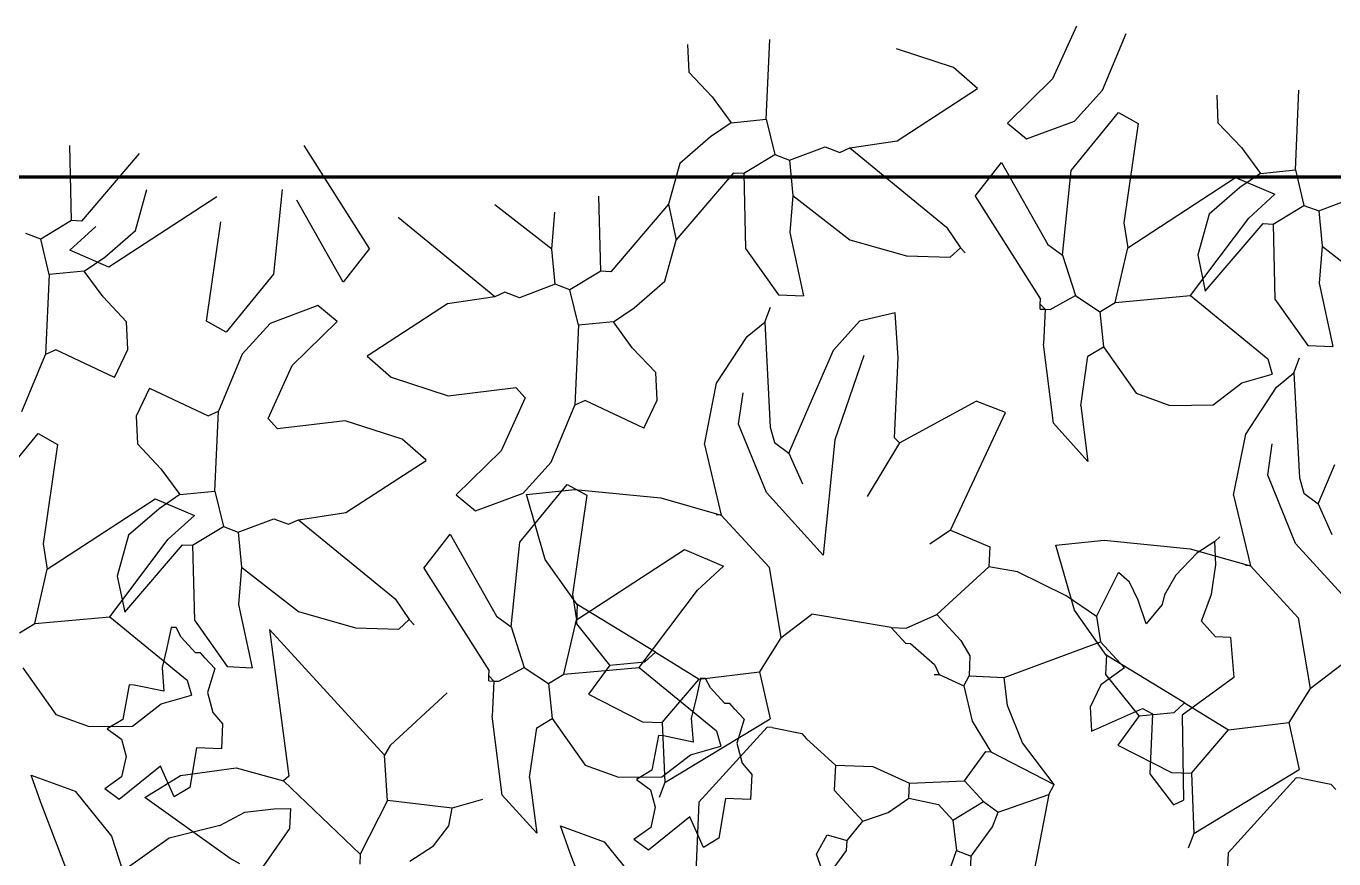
# Model space of a CAD drawing. Header units: inches. Extents: x 2013 to 15569, y -2551 to 2524.
# Drawn here: x 4664.8 to 4748.3, y 956.1 to 1009.3 of the extents above; entities that cross this region are included whole.
import ezdxf

# ---------------------------------------------------------------- set-up
doc = ezdxf.new("R2010")
doc.units = ezdxf.units.IN
doc.header["$MEASUREMENT"] = 0
doc.layers.add('A-FLOR-FTPT', color=6, linetype='Continuous', lineweight=70)
doc.layers.add('costruzioni', color=2, linetype='Continuous', lineweight=35)
doc.layers.add('VERDE_siepe', color=96, linetype='Continuous')

msp = doc.modelspace()

# ---------------------------------------------------------------- linework, layer by layer
at = {"layer": 'A-FLOR-FTPT'}
msp.add_line((4568.572, 999.638), (4793.572, 999.638), dxfattribs=at)
at = {"layer": 'costruzioni'}
msp.add_line((3934.796, 999.638), (5673.194, 999.638), dxfattribs=at)
at = {"layer": 'VERDE_siepe'}
for p, q in [((4731.885, 1009.263), (4730.341, 1005.892)), ((4733.534, 1005.166), (4735.057, 1008.805)), ((4707.033, 1008.098), (4707.109, 1006.336)), ((4712.063, 1003.317), (4712.285, 1008.415)), ((4724.019, 1006.627), (4720.38, 1007.81)), ((4707.109, 1006.336), (4708.614, 1004.744)), ((4725.555, 1005.283), (4724.019, 1006.627)), ((4720.432, 1001.944), (4725.556, 1005.282)), ((4730.341, 1005.892), (4727.465, 1003.071)), ((4731.759, 1003.191), (4733.534, 1005.166)), ((4745.876, 1000.08), (4746.098, 1005.178)), ((4708.614, 1004.744), (4709.819, 1003.096)), ((4740.846, 1004.862), (4740.922, 1003.099)), ((4731.537, 1000.052), (4734.571, 1003.75)), ((4734.571, 1003.75), (4735.818, 1003.058)), ((4709.819, 1003.096), (4708.503, 1002.196)), ((4709.819, 1003.096), (4712.063, 1003.317)), ((4712.063, 1003.317), (4712.603, 1001.06)), ((4727.465, 1003.071), (4728.698, 1002.059)), ((4728.698, 1002.059), (4731.759, 1003.191)), ((4735.818, 1003.058), (4734.903, 996.713)), ((4740.922, 1003.099), (4742.427, 1001.507)), ((4708.503, 1002.196), (4706.548, 1000.497)), ((4717.41, 1001.488), (4720.432, 1001.944)), ((4667.671, 996.848), (4667.561, 1001.641)), ((4672.007, 1001.127), (4668.309, 996.82)), ((4686.719, 995.075), (4682.537, 1001.641)), ((4710.636, 999.868), (4712.603, 1001.06)), ((4712.603, 1001.06), (4713.545, 1000.699)), ((4713.545, 1000.699), (4715.817, 1001.557)), ((4715.817, 1001.557), (4716.759, 1001.197)), ((4716.759, 1001.197), (4717.41, 1001.488)), ((4717.41, 1001.488), (4723.574, 996.431)), ((4742.427, 1001.507), (4743.632, 999.859)), ((4706.548, 1000.497), (4705.82, 997.89)), ((4713.545, 1000.699), (4713.766, 998.455)), ((4725.401, 998.404), (4727.09, 1000.565)), ((4727.09, 1000.565), (4730.055, 995.328)), ((4743.632, 999.859), (4745.876, 1000.08)), ((4745.876, 1000.08), (4746.416, 997.823)), ((4706.3, 995.589), (4709.998, 999.896)), ((4709.998, 999.896), (4710.636, 999.868)), ((4710.636, 999.868), (4710.746, 995.075)), ((4730.983, 994.65), (4731.537, 1000.052)), ((4735.152, 995.106), (4742.051, 999.593)), ((4742.051, 999.593), (4744.559, 998.526)), ((4743.632, 999.859), (4742.316, 998.959)), ((4671.759, 996.219), (4672.487, 998.825)), ((4681.137, 998.829), (4680.583, 993.427)), ((4701.484, 993.611), (4701.374, 998.404)), ((4713.766, 998.455), (4713.573, 996.087)), ((4713.766, 998.454), (4717.392, 995.627)), ((4725.401, 998.404), (4729.583, 991.838)), ((4742.316, 998.959), (4740.361, 997.26)), ((4742.896, 997.003), (4744.559, 998.526)), ((4676.968, 998.373), (4670.069, 993.886)), ((4685.029, 992.914), (4682.065, 998.151)), ((4698.354, 995.025), (4694.728, 997.852)), ((4705.82, 997.89), (4702.121, 993.583)), ((4705.82, 997.89), (4706.3, 995.589)), ((4744.449, 996.631), (4746.416, 997.823)), ((4746.416, 997.823), (4747.358, 997.462)), ((4747.358, 997.462), (4749.629, 998.32)), ((4667.671, 996.848), (4665.704, 995.656)), ((4668.309, 996.82), (4667.671, 996.848)), ((4676.302, 990.421), (4677.216, 996.766)), ((4694.71, 991.991), (4688.546, 997.048)), ((4698.354, 995.025), (4698.547, 997.392)), ((4739.169, 992.058), (4742.896, 997.003)), ((4740.361, 997.26), (4739.633, 994.654)), ((4747.358, 997.462), (4747.579, 995.218)), ((4665.704, 995.656), (4664.762, 996.017)), ((4669.224, 996.476), (4667.561, 994.953)), ((4669.804, 994.52), (4671.759, 996.219)), ((4713.573, 996.087), (4714.444, 992.041)), ((4723.574, 996.431), (4724.474, 995.115)), ((4734.903, 996.713), (4735.152, 995.106)), ((4740.113, 992.352), (4743.811, 996.659)), ((4743.811, 996.659), (4744.449, 996.631)), ((4744.449, 996.631), (4744.559, 991.838)), ((4666.244, 993.399), (4665.704, 995.656)), ((4686.719, 995.075), (4685.029, 992.914)), ((4705.572, 992.982), (4706.3, 995.589)), ((4710.746, 995.075), (4712.852, 992.11)), ((4717.392, 995.627), (4721.032, 994.589)), ((4723.809, 994.505), (4724.474, 995.115)), ((4724.474, 995.115), (4724.779, 994.783)), ((4730.055, 995.328), (4730.983, 994.65)), ((4734.362, 991.63), (4735.152, 995.106)), ((4747.579, 995.218), (4747.386, 992.85)), ((4747.579, 995.217), (4751.205, 992.39)), ((4670.069, 993.886), (4667.561, 994.953)), ((4668.488, 993.62), (4669.804, 994.52)), ((4698.575, 992.78), (4698.354, 995.024)), ((4721.032, 994.589), (4723.809, 994.505)), ((4730.983, 994.65), (4731.827, 992.059)), ((4739.633, 994.654), (4740.113, 992.352)), ((4666.244, 993.399), (4666.022, 988.301)), ((4668.488, 993.62), (4666.244, 993.399)), ((4669.693, 991.972), (4668.488, 993.62)), ((4680.583, 993.427), (4677.548, 989.729)), ((4701.484, 993.611), (4699.517, 992.419)), ((4702.121, 993.583), (4701.484, 993.611)), ((4698.575, 992.78), (4696.303, 991.922)), ((4699.517, 992.419), (4698.575, 992.78)), ((4703.617, 991.283), (4705.572, 992.982)), ((4747.386, 992.85), (4748.257, 988.804)), ((4671.197, 990.38), (4669.693, 991.972)), ((4694.71, 991.991), (4691.688, 991.535)), ((4695.361, 992.282), (4694.71, 991.991)), ((4696.303, 991.922), (4695.361, 992.282)), ((4700.057, 990.162), (4699.517, 992.419)), ((4712.852, 992.11), (4714.444, 992.041)), ((4729.569, 991.519), (4729.583, 991.838)), ((4730.192, 991.173), (4731.827, 992.059)), ((4731.827, 992.059), (4733.378, 991.034)), ((4734.362, 991.63), (4739.169, 992.058)), ((4739.169, 992.058), (4744.1, 988.012)), ((4744.559, 991.838), (4746.664, 988.873)), ((4683.422, 991.42), (4680.361, 990.288)), ((4684.654, 990.408), (4683.422, 991.42)), ((4691.688, 991.535), (4686.564, 988.197)), ((4702.301, 990.383), (4703.617, 991.283)), ((4711.962, 990.371), (4712.322, 991.313)), ((4720.288, 990.966), (4718.029, 990.426)), ((4720.481, 988.084), (4720.288, 990.966)), ((4729.555, 991.2), (4729.569, 991.519)), ((4729.555, 991.2), (4729.874, 991.186)), ((4729.569, 991.519), (4729.874, 991.186)), ((4729.874, 991.186), (4729.777, 988.956)), ((4729.874, 991.186), (4730.192, 991.173)), ((4733.378, 991.034), (4734.362, 991.63)), ((4733.378, 991.034), (4733.6, 988.79)), ((4671.274, 988.617), (4671.197, 990.38)), ((4677.548, 989.729), (4676.302, 990.421)), ((4680.361, 990.288), (4678.586, 988.313)), ((4681.779, 987.588), (4684.654, 990.408)), ((4700.057, 990.162), (4699.835, 985.064)), ((4702.301, 990.383), (4700.057, 990.162)), ((4703.505, 988.735), (4702.301, 990.383)), ((4710.852, 989.452), (4711.962, 990.371)), ((4711.962, 990.371), (4712.308, 983.652)), ((4716.354, 988.584), (4718.029, 990.426)), ((4708.879, 986.46), (4710.852, 989.452)), ((4666.672, 988.592), (4666.022, 988.301)), ((4670.426, 986.832), (4666.672, 988.592)), ((4670.426, 986.832), (4671.274, 988.617)), ((4705.01, 987.143), (4703.505, 988.735)), ((4714.58, 984.511), (4716.354, 988.584)), ((4730.42, 983.909), (4729.777, 988.956)), ((4732.617, 988.194), (4733.6, 988.79)), ((4733.6, 988.79), (4735.705, 985.825)), ((4746.664, 988.873), (4748.257, 988.804)), ((4664.498, 984.662), (4666.022, 988.301)), ((4678.586, 988.313), (4677.062, 984.674)), ((4680.235, 984.216), (4681.779, 987.588)), ((4686.564, 988.196), (4688.101, 986.852)), ((4718.3, 988.233), (4716.433, 982.86)), ((4720.259, 982.987), (4720.481, 988.084)), ((4732.158, 985.022), (4732.617, 988.194)), ((4744.1, 988.012), (4744.377, 987.042)), ((4745.775, 987.134), (4746.135, 988.076)), ((4688.101, 986.852), (4691.739, 985.669)), ((4705.087, 985.381), (4705.01, 987.143)), ((4742.437, 986.489), (4744.377, 987.042)), ((4744.665, 986.216), (4745.775, 987.134)), ((4745.775, 987.134), (4746.121, 980.416)), ((4672.658, 986.143), (4671.81, 984.358)), ((4672.658, 986.143), (4676.412, 984.383)), ((4691.739, 985.669), (4696.053, 986.187)), ((4696.662, 985.522), (4696.053, 986.187)), ((4708.11, 982.559), (4708.879, 986.46)), ((4740.607, 985.077), (4742.437, 986.489)), ((4742.692, 983.223), (4744.665, 986.216)), ((4696.662, 985.522), (4695.118, 982.151)), ((4698.311, 981.425), (4699.835, 985.064)), ((4700.485, 985.355), (4699.835, 985.064)), ((4704.239, 983.595), (4700.485, 985.355)), ((4704.239, 983.595), (4705.087, 985.381)), ((4710.285, 983.842), (4710.576, 985.843)), ((4720.564, 982.655), (4725.468, 985.314)), ((4727.351, 984.593), (4725.468, 985.314)), ((4735.705, 985.825), (4737.841, 985.051)), ((4737.841, 985.051), (4740.607, 985.077)), ((4671.81, 984.358), (4671.887, 982.595)), ((4676.412, 984.383), (4677.062, 984.674)), ((4676.84, 979.576), (4677.062, 984.674)), ((4680.235, 984.216), (4680.844, 983.551)), ((4713.513, 982.005), (4714.58, 984.511)), ((4723.832, 977.085), (4727.351, 984.593)), ((4732.158, 985.022), (4732.617, 981.467)), ((4685.157, 984.069), (4680.844, 983.551)), ((4688.796, 982.886), (4685.157, 984.069)), ((4712.067, 979.479), (4710.285, 983.842)), ((4712.308, 983.652), (4712.585, 982.683)), ((4732.617, 981.467), (4730.42, 983.909)), ((4662.501, 979.548), (4665.536, 983.246)), ((4665.536, 983.246), (4666.782, 982.554)), ((4666.782, 982.554), (4665.868, 976.209)), ((4671.887, 982.595), (4673.391, 981.003)), ((4690.333, 981.542), (4688.796, 982.886)), ((4708.11, 982.559), (4709.191, 978.043)), ((4712.585, 982.683), (4713.513, 982.005)), ((4716.433, 982.86), (4715.703, 975.489)), ((4720.564, 982.655), (4718.499, 979.233)), ((4720.564, 982.655), (4720.259, 982.987)), ((4741.923, 979.322), (4742.692, 983.223)), ((4744.097, 980.605), (4744.389, 982.606)), ((4695.118, 982.151), (4692.242, 979.33)), ((4713.513, 982.005), (4714.385, 980.051)), ((4673.391, 981.003), (4674.596, 979.355)), ((4685.209, 978.203), (4690.333, 981.541)), ((4696.536, 979.45), (4698.311, 981.425)), ((4747.326, 978.768), (4748.393, 981.274)), ((4745.88, 976.242), (4744.097, 980.605)), ((4746.121, 980.416), (4746.398, 979.446)), ((4674.596, 979.355), (4673.28, 978.455)), ((4674.596, 979.355), (4676.84, 979.576)), ((4676.84, 979.576), (4677.38, 977.319)), ((4692.242, 979.33), (4693.475, 978.318)), ((4693.475, 978.318), (4696.536, 979.45)), ((4696.314, 976.311), (4699.348, 980.009)), ((4696.745, 979.367), (4699.83, 979.672)), ((4697.946, 975.21), (4696.745, 979.367)), ((4699.348, 980.009), (4700.595, 979.317)), ((4700.595, 979.317), (4699.68, 972.972)), ((4699.83, 979.672), (4705.335, 979.139)), ((4715.703, 975.489), (4712.067, 979.479)), ((4741.923, 979.322), (4743.003, 974.806)), ((4746.398, 979.446), (4747.326, 978.768)), ((4666.116, 974.602), (4673.015, 979.089)), ((4673.28, 978.455), (4671.325, 976.756)), ((4673.015, 979.089), (4675.523, 978.022)), ((4705.335, 979.139), (4709.191, 978.043)), ((4747.326, 978.768), (4748.198, 976.814)), ((4673.86, 976.499), (4675.523, 978.022)), ((4678.322, 976.958), (4680.594, 977.816)), ((4680.594, 977.816), (4681.536, 977.456)), ((4681.536, 977.456), (4682.187, 977.747)), ((4682.187, 977.747), (4685.209, 978.203)), ((4682.187, 977.747), (4688.351, 972.69)), ((4709.191, 978.043), (4708.871, 978.057)), ((4709.191, 978.043), (4712.237, 974.718)), ((4671.325, 976.756), (4670.597, 974.15)), ((4675.413, 976.127), (4677.38, 977.319)), ((4677.38, 977.319), (4678.322, 976.958)), ((4678.322, 976.958), (4678.543, 974.714)), ((4690.178, 974.663), (4691.867, 976.824)), ((4691.867, 976.824), (4694.832, 971.587)), ((4723.832, 977.085), (4722.517, 976.185)), ((4723.832, 977.085), (4726.34, 976.018)), ((4665.868, 976.209), (4666.116, 974.602)), ((4670.133, 971.554), (4673.86, 976.499)), ((4671.077, 971.848), (4674.775, 976.155)), ((4674.775, 976.155), (4675.413, 976.127)), ((4675.413, 976.127), (4675.523, 971.334)), ((4695.76, 970.909), (4696.314, 976.311)), ((4699.929, 971.365), (4706.828, 975.852)), ((4706.828, 975.852), (4709.336, 974.785)), ((4726.34, 976.018), (4726.284, 974.744)), ((4730.558, 976.13), (4733.643, 976.435)), ((4731.759, 971.973), (4730.558, 976.13)), ((4733.643, 976.435), (4739.148, 975.902)), ((4739.148, 975.902), (4743.003, 974.806)), ((4740.719, 976.349), (4739.58, 975.623)), ((4740.719, 976.349), (4741.051, 976.653)), ((4740.776, 974.867), (4740.719, 976.349)), ((4749.516, 972.252), (4745.88, 976.242)), ((4699.971, 972.337), (4697.946, 975.21)), ((4739.58, 975.623), (4738.229, 974.216)), ((4665.326, 971.126), (4666.116, 974.602)), ((4678.543, 974.714), (4678.35, 972.346)), ((4678.543, 974.713), (4682.169, 971.886)), ((4690.178, 974.663), (4694.36, 968.097)), ((4707.673, 973.262), (4709.336, 974.785)), ((4712.237, 974.718), (4712.999, 970.215)), ((4722.959, 971.696), (4726.284, 974.744)), ((4728.103, 974.423), (4726.284, 974.744)), ((4731.23, 972.88), (4728.103, 974.423)), ((4733.168, 971.571), (4734.567, 974.383)), ((4735.261, 973.759), (4734.567, 974.383)), ((4738.229, 974.216), (4737.498, 972.958)), ((4740.51, 973.003), (4740.776, 974.867)), ((4743.003, 974.806), (4742.684, 974.82)), ((4743.003, 974.806), (4746.05, 971.481)), ((4670.597, 974.15), (4671.077, 971.848)), ((4735.825, 972.621), (4735.261, 973.759)), ((4688.351, 972.69), (4689.251, 971.374)), ((4699.68, 972.972), (4699.929, 971.365)), ((4703.946, 968.317), (4707.673, 973.262)), ((4733.168, 971.571), (4731.23, 972.88)), ((4736.34, 971.113), (4735.825, 972.621)), ((4737.498, 972.958), (4737.352, 972.346)), ((4739.859, 971.279), (4740.51, 973.003)), ((4678.35, 972.346), (4679.221, 968.3)), ((4682.169, 971.886), (4685.81, 970.848)), ((4699.95, 971.104), (4700.005, 972.378)), ((4704.978, 969.289), (4699.971, 972.337)), ((4712.999, 970.215), (4714.98, 971.725)), ((4720.049, 970.866), (4714.98, 971.725)), ((4721.005, 970.824), (4722.959, 971.696)), ((4722.959, 971.696), (4724.483, 970.035)), ((4733.784, 969.1), (4731.759, 971.973)), ((4737.352, 972.346), (4736.34, 971.113)), ((4664.342, 970.53), (4665.326, 971.126)), ((4665.326, 971.126), (4670.133, 971.554)), ((4670.133, 971.554), (4675.065, 967.508)), ((4674.049, 970.873), (4673.766, 969.577)), ((4674.368, 970.859), (4674.049, 970.873)), ((4674.687, 970.258), (4674.368, 970.859)), ((4675.523, 971.334), (4677.629, 968.369)), ((4685.81, 970.848), (4688.586, 970.764)), ((4688.586, 970.764), (4689.251, 971.374)), ((4689.251, 971.374), (4689.556, 971.042)), ((4694.832, 971.587), (4695.76, 970.909)), ((4695.76, 970.909), (4696.605, 968.318)), ((4699.139, 967.889), (4699.929, 971.365)), ((4702.069, 968.458), (4699.95, 971.104)), ((4720.049, 970.866), (4720.964, 969.868)), ((4720.049, 970.866), (4721.005, 970.824)), ((4733.168, 971.571), (4733.417, 969.964)), ((4740.773, 970.282), (4739.859, 971.279)), ((4746.05, 971.481), (4746.812, 966.979)), ((4675.601, 969.26), (4674.687, 970.258)), ((4680.322, 970.741), (4681.556, 961.386)), ((4687.678, 962.714), (4680.322, 970.741)), ((4712.999, 970.215), (4711.627, 968.041)), ((4724.483, 970.035), (4725.078, 969.051)), ((4741.729, 970.24), (4740.773, 970.282)), ((4741.729, 970.24), (4741.936, 967.677)), ((4673.766, 969.577), (4673.461, 968.312)), ((4675.92, 969.246), (4675.601, 969.26)), ((4676.224, 968.913), (4675.92, 969.246)), ((4704.313, 968.679), (4704.978, 969.289)), ((4704.978, 969.289), (4707.776, 967.57)), ((4720.964, 969.868), (4721.283, 969.854)), ((4721.283, 969.854), (4722.82, 968.511)), ((4727.253, 967.679), (4733.417, 969.964)), ((4733.417, 969.964), (4734.941, 968.301)), ((4676.224, 968.913), (4676.834, 968.249)), ((4677.629, 968.369), (4679.221, 968.3)), ((4702.069, 968.458), (4700.711, 966.602)), ((4702.069, 968.458), (4704.313, 968.679)), ((4722.82, 968.511), (4723.111, 967.859)), ((4725.078, 969.051), (4725.023, 967.776)), ((4733.762, 967.867), (4733.818, 969.141)), ((4738.791, 966.052), (4733.784, 969.1)), ((4746.812, 966.979), (4748.793, 968.489)), ((4664.564, 968.286), (4666.669, 965.321)), ((4673.461, 968.312), (4673.578, 966.794)), ((4675.065, 967.508), (4675.341, 966.538)), ((4676.834, 968.249), (4676.362, 966.713)), ((4694.332, 967.459), (4694.346, 967.778)), ((4694.346, 967.778), (4694.36, 968.097)), ((4694.346, 967.778), (4694.651, 967.446)), ((4694.97, 967.432), (4696.605, 968.318)), ((4696.605, 968.318), (4698.155, 967.293)), ((4698.155, 967.293), (4699.139, 967.889)), ((4699.139, 967.889), (4703.946, 968.317)), ((4703.946, 968.317), (4708.877, 964.271)), ((4705.421, 964.8), (4707.776, 967.57)), ((4707.862, 967.636), (4707.578, 966.34)), ((4707.776, 967.57), (4711.627, 968.041)), ((4708.181, 967.622), (4707.862, 967.636)), ((4708.5, 967.021), (4708.181, 967.622)), ((4711.627, 968.041), (4712.307, 965.042)), ((4722.792, 967.873), (4723.111, 967.859)), ((4723.111, 967.859), (4724.676, 967.153)), ((4724.676, 967.153), (4725.023, 967.776)), ((4725.023, 967.776), (4727.253, 967.679)), ((4727.485, 965.89), (4727.253, 967.679)), ((4734.941, 968.301), (4733.439, 967.213)), ((4735.882, 965.221), (4733.762, 967.867)), ((4741.936, 967.677), (4738.639, 965.267)), ((4671.361, 967.21), (4670.946, 964.994)), ((4671.681, 967.196), (4671.361, 967.21)), ((4673.578, 966.794), (4671.681, 967.196)), ((4676.362, 966.713), (4676.707, 965.444)), ((4691.682, 966.69), (4688.025, 963.338)), ((4694.332, 967.459), (4694.651, 967.446)), ((4694.651, 967.446), (4694.554, 965.216)), ((4694.651, 967.446), (4694.97, 967.432)), ((4698.155, 967.293), (4698.377, 965.049)), ((4709.414, 966.023), (4708.5, 967.021)), ((4724.676, 967.153), (4725.216, 964.895)), ((4733.439, 967.213), (4732.763, 965.777)), ((4746.812, 966.979), (4745.44, 964.804)), ((4671.571, 964.573), (4673.402, 965.985)), ((4673.402, 965.985), (4675.341, 966.538)), ((4700.711, 966.602), (4704.146, 964.856)), ((4707.578, 966.34), (4707.274, 965.075)), ((4709.732, 966.009), (4709.414, 966.023)), ((4710.037, 965.676), (4709.732, 966.009)), ((4728.425, 963.503), (4727.485, 965.89)), ((4738.126, 965.442), (4738.791, 966.052)), ((4738.791, 966.052), (4741.589, 964.333)), ((4666.669, 965.321), (4668.806, 964.547)), ((4670.946, 964.994), (4669.962, 964.398)), ((4676.707, 965.444), (4677.318, 964.716)), ((4695.198, 960.168), (4694.554, 965.216)), ((4697.394, 964.453), (4698.377, 965.049)), ((4698.377, 965.049), (4700.482, 962.084)), ((4705.573, 960.963), (4712.307, 965.042)), ((4707.274, 965.075), (4707.391, 963.557)), ((4710.037, 965.676), (4710.647, 965.012)), ((4710.647, 965.012), (4710.175, 963.476)), ((4732.763, 965.777), (4732.849, 964.243)), ((4732.849, 964.243), (4736.104, 965.697)), ((4735.882, 965.221), (4734.524, 963.365)), ((4735.882, 965.221), (4738.126, 965.442)), ((4736.104, 965.697), (4736.728, 965.35)), ((4736.728, 965.35), (4736.561, 961.527)), ((4738.639, 965.267), (4738.721, 959.837)), ((4668.806, 964.547), (4671.571, 964.573)), ((4669.962, 964.398), (4670.862, 963.736)), ((4677.318, 964.716), (4677.249, 963.123)), ((4696.936, 961.281), (4697.394, 964.453)), ((4704.146, 964.856), (4705.421, 964.8)), ((4705.421, 964.8), (4705.573, 960.963)), ((4712.111, 964.508), (4707.753, 959.719)), ((4708.877, 964.271), (4709.154, 963.302)), ((4712.43, 964.494), (4712.111, 964.508)), ((4712.43, 964.494), (4714.328, 964.093)), ((4725.216, 964.895), (4726.407, 962.927)), ((4739.233, 961.563), (4741.589, 964.333)), ((4741.589, 964.333), (4745.44, 964.804)), ((4745.44, 964.804), (4746.119, 961.805)), ((4670.862, 963.736), (4671.157, 962.632)), ((4688.025, 963.338), (4687.678, 962.714)), ((4705.174, 963.973), (4704.759, 961.757)), ((4705.494, 963.959), (4705.174, 963.973)), ((4707.391, 963.557), (4705.494, 963.959)), ((4710.175, 963.476), (4710.519, 962.207)), ((4714.328, 964.093), (4714.633, 963.761)), ((4714.633, 963.761), (4716.475, 962.084)), ((4730.466, 960.835), (4728.425, 963.503)), ((4734.524, 963.365), (4737.959, 961.619)), ((4671.157, 962.632), (4670.872, 961.336)), ((4675.656, 963.192), (4675.226, 960.658)), ((4677.249, 963.123), (4675.656, 963.192)), ((4687.872, 959.833), (4687.678, 962.714)), ((4705.384, 961.336), (4707.215, 962.748)), ((4707.215, 962.748), (4709.154, 963.302)), ((4724.731, 961.085), (4726.089, 962.941)), ((4726.089, 962.941), (4726.407, 962.927)), ((4726.407, 962.927), (4730.466, 960.835)), ((4673.37, 962.015), (4670.724, 959.896)), ((4674.243, 960.062), (4673.37, 962.015)), ((4674.64, 961.414), (4678.204, 961.913)), ((4678.204, 961.913), (4681.223, 961.08)), ((4700.482, 962.084), (4702.619, 961.31)), ((4704.759, 961.757), (4703.775, 961.161)), ((4710.519, 962.207), (4711.131, 961.479)), ((4716.475, 962.084), (4716.405, 960.491)), ((4716.475, 962.084), (4718.869, 961.985)), ((4718.869, 961.985), (4721.212, 960.92)), ((4739.386, 957.726), (4746.119, 961.805)), ((4665.723, 959.688), (4665.107, 961.445)), ((4665.107, 961.445), (4667.903, 960.424)), ((4670.872, 961.336), (4669.796, 960.575)), ((4672.349, 960.007), (4674.64, 961.414)), ((4681.556, 961.386), (4681.223, 961.08)), ((4686.127, 956.398), (4681.223, 961.08)), ((4696.936, 961.281), (4697.395, 957.727)), ((4702.619, 961.31), (4705.384, 961.336)), ((4703.775, 961.161), (4704.675, 960.499)), ((4705.573, 960.963), (4705.212, 960.021)), ((4711.131, 961.479), (4711.062, 959.886)), ((4721.171, 959.964), (4721.212, 960.92)), ((4721.212, 960.92), (4724.731, 961.085)), ((4724.731, 961.085), (4725.95, 959.756)), ((4730.119, 960.213), (4730.466, 960.835)), ((4736.561, 961.527), (4738.071, 959.546)), ((4737.959, 961.619), (4739.233, 961.563)), ((4739.233, 961.563), (4739.386, 957.726)), ((4745.924, 961.271), (4741.566, 956.482)), ((4746.243, 961.257), (4745.924, 961.271)), ((4746.243, 961.257), (4748.141, 960.856)), ((4748.141, 960.856), (4748.445, 960.524)), ((4667.903, 960.424), (4670.234, 957.537)), ((4670.724, 959.896), (4669.796, 960.575)), ((4677.815, 956.122), (4672.349, 960.007)), ((4675.226, 960.658), (4674.243, 960.062)), ((4697.395, 957.727), (4695.198, 960.168)), ((4704.675, 960.499), (4704.97, 959.395)), ((4716.405, 960.491), (4718.234, 958.496)), ((4726.878, 959.076), (4730.119, 960.213)), ((4730.119, 960.213), (4728.885, 953.882)), ((4668.589, 952.222), (4665.723, 959.688)), ((4678.747, 959.071), (4680.599, 959.284)), ((4680.599, 959.284), (4681.666, 959.312)), ((4681.666, 959.312), (4681.61, 958.037)), ((4687.872, 959.833), (4686.127, 956.398)), ((4692, 959.334), (4687.872, 959.833)), ((4691.779, 958.206), (4692, 959.334)), ((4693.94, 959.888), (4692, 959.334)), ((4704.97, 959.395), (4704.685, 958.099)), ((4707.753, 959.719), (4707.303, 949.396)), ((4709.468, 959.955), (4709.039, 957.421)), ((4711.062, 959.886), (4709.468, 959.955)), ((4719.855, 959.064), (4721.171, 959.964)), ((4721.171, 959.964), (4723.068, 959.562)), ((4723.068, 959.562), (4723.982, 958.565)), ((4723.982, 958.565), (4725.95, 959.756)), ((4725.95, 959.756), (4726.878, 959.076)), ((4738.071, 959.546), (4738.721, 959.837)), ((4677.151, 958.232), (4678.747, 959.071)), ((4707.183, 958.778), (4704.537, 956.659)), ((4708.055, 956.825), (4707.183, 958.778)), ((4717.222, 957.263), (4718.234, 958.496)), ((4718.234, 958.496), (4719.855, 959.064)), ((4723.982, 958.565), (4724.217, 956.639)), ((4726.518, 958.134), (4726.878, 959.076)), ((4670.234, 957.537), (4670.958, 955.311)), ((4677.151, 958.232), (4673.923, 957.416)), ((4681.61, 958.037), (4676.166, 950.295)), ((4690.802, 956.93), (4691.779, 958.206)), ((4699.536, 956.451), (4698.92, 958.208)), ((4698.92, 958.208), (4701.716, 957.187)), ((4704.685, 958.099), (4703.609, 957.338)), ((4715.269, 956.391), (4715.962, 957.637)), ((4715.962, 957.637), (4717.222, 957.263)), ((4725.159, 956.278), (4726.518, 958.134)), ((4739.386, 957.726), (4739.025, 956.784)), ((4673.923, 957.416), (4670.958, 955.311)), ((4689.298, 955.94), (4690.802, 956.93)), ((4701.716, 957.187), (4704.047, 954.3)), ((4704.537, 956.659), (4703.609, 957.338)), ((4709.039, 957.421), (4708.055, 956.825)), ((4717.194, 956.626), (4717.222, 957.263)), ((4723.123, 953.494), (4724.217, 956.639)), ((4724.217, 956.639), (4725.159, 956.278)), ((4678.438, 955.776), (4677.815, 956.122)), ((4686.127, 956.398), (4686.099, 955.761)), ((4702.402, 948.985), (4699.536, 956.451)), ((4715.837, 954.77), (4715.269, 956.391)), ((4715.837, 954.77), (4717.194, 956.626)), ((4725.09, 954.686), (4725.159, 956.278)), ((4741.566, 956.482), (4741.116, 946.159))]:
    msp.add_line(p, q, dxfattribs=at)
for centre in [(4707.753, 959.719), (4741.566, 956.482)]:
    msp.add_arc(centre, 0.0000399, 137.3475, 177.15048, dxfattribs=at)

doc.saveas('drawing.dxf')
